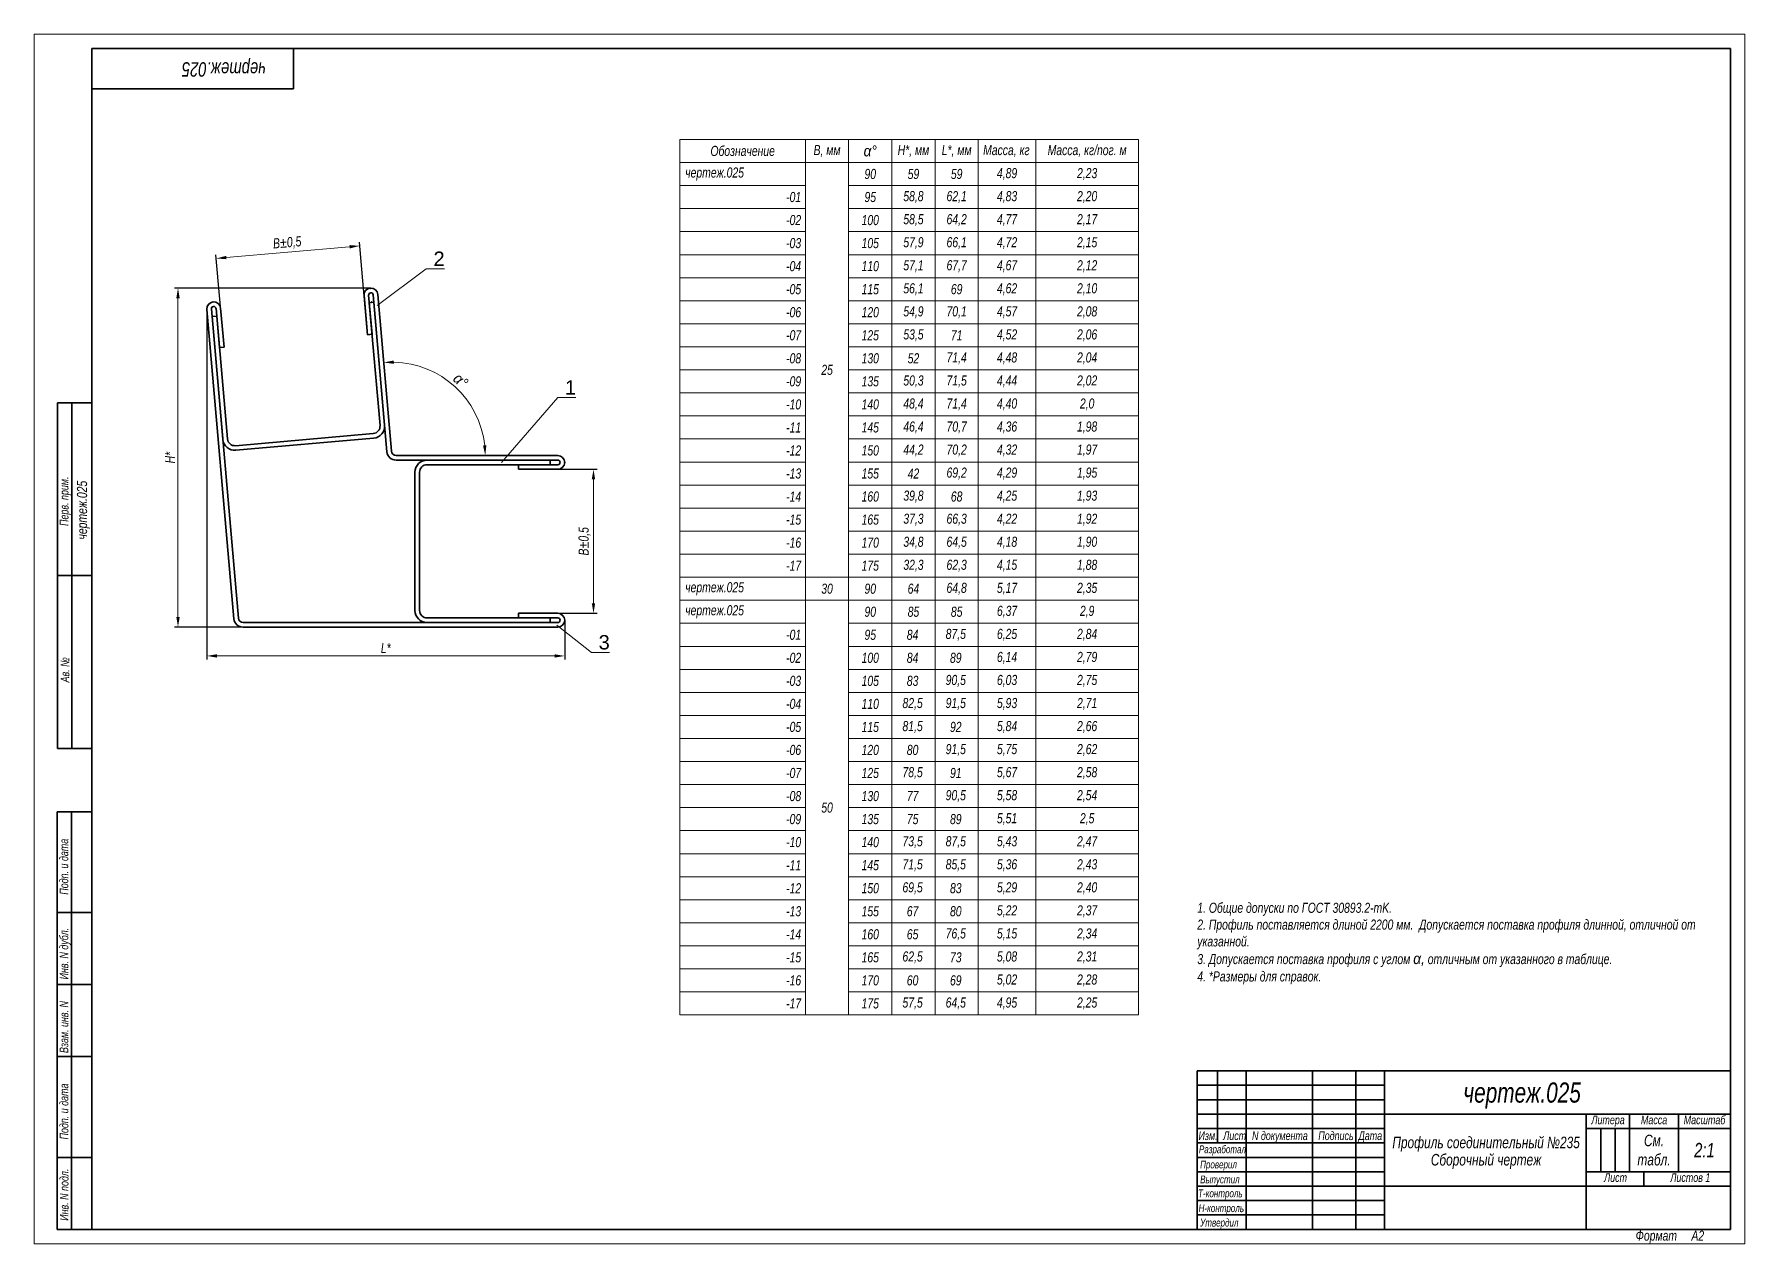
# Model space of a CAD drawing. Header units: millimetres. Extents: x 10150 to 10744, y -3479 to -3059.
import ezdxf
from ezdxf import colors
from ezdxf.entities.mleader import LeaderData, LeaderLine
from ezdxf.math import Vec2, Vec3

# ---------------------------------------------------------------- set-up
doc = ezdxf.new("R2010")
doc.units = ezdxf.units.MM
doc.linetypes.add('LT_03', pattern=[10.16, 6.35, -1.27, 1.27, -1.27])
doc.layers.get('0').update_dxf_attribs({"linetype": 'LT_03'})
for name, color, linetype, lineweight in [('Layer_01', 3, 'Continuous', 13), ('Layer_02', 1, 'Continuous', 13), ('Layer_04', 7, 'Continuous', 35), ('Layer_05', 6, 'Continuous', 13), ('Layer_08', 1, 'Continuous', 13), ('Layer_09', 90, 'Continuous', 13), ('Layer_11', 250, 'Continuous', 35)]:
    doc.layers.add(name, color=color, linetype=linetype, lineweight=lineweight)
doc.layers.add('Layer_10', color=6, linetype='Continuous')
doc.styles.get("Standard").update_dxf_attribs({"font": 'arial.ttf'})
doc.styles.add('Style_01', font='ARIALNI.TTF', dxfattribs={"width": 0.9, "height": 3.5})
doc.dimstyles.new('DimStyle_01', dxfattribs={"dimtxt": 3.5, "dimasz": 2.5, "dimexe": 1.25, "dimexo": 0, "dimtad": 1, "dimlfac": 2, "dimtxsty": 'Style_01', "dimcen": 2.5, "dimazin": 3, "dimtfac": 1, "dimtmove": 0, "dimatfit": 3})

# ---------------------------------------------------------------- blocks, each defined once
blk = doc.blocks.new('*D130')
at = {"layer": 'Defpoints', "color": 0, "ltscale": 0.04}
for p in [(10262.66, -3132.84), (10265.36, -3163.67), (10215.55, -3168.02)]:
    blk.add_point(p, dxfattribs=at)
at = {"layer": 'Layer_02', "color": 0, "lineweight": -2, "ltscale": 0.04}
for p, q in [((10215.55, -3168.02), (10212.74, -3135.95)), ((10265.36, -3163.67), (10262.55, -3131.6))]:
    blk.add_line(p, q, dxfattribs=at)
at = {"layer": 'Layer_02', "color": 0, "ltscale": 0.04}
blk.add_line((10216.34, -3136.89), (10259.18, -3133.15), dxfattribs=at)
for points in [[(10216.29, -3136.31), (10216.39, -3137.47), (10212.85, -3137.2)], [(10259.12, -3132.56), (10259.23, -3133.73), (10262.66, -3132.84)]]:
    blk.add_solid(points, dxfattribs=at)
at = {"layer": 'Layer_02', "color": 0, "ltscale": 0.04, "insert": (10237.49, -3131.92), "char_height": 3.5, "attachment_point": 5, "rotation": 5, "style": 'Style_01'}
blk.add_mtext('B%%P0,5', dxfattribs=at)
blk = doc.blocks.new('*D131')
at = {"layer": 'Defpoints', "color": 0, "ltscale": 0.04}
for p in [(10317.85, -3210.42), (10317.85, -3260.42), (10343.85, -3260.42)]:
    blk.add_point(p, dxfattribs=at)
at = {"layer": 'Layer_02', "color": 0, "lineweight": -2, "ltscale": 0.04}
for p, q in [((10317.85, -3210.42), (10345.1, -3210.42)), ((10317.85, -3260.42), (10345.1, -3260.42))]:
    blk.add_line(p, q, dxfattribs=at)
at = {"layer": 'Layer_02', "color": 0, "ltscale": 0.04}
blk.add_line((10343.85, -3213.92), (10343.85, -3256.92), dxfattribs=at)
for points in [[(10343.26, -3213.92), (10344.43, -3213.92), (10343.85, -3210.42)], [(10343.26, -3256.92), (10344.43, -3256.92), (10343.85, -3260.42)]]:
    blk.add_solid(points, dxfattribs=at)
at = {"layer": 'Layer_02', "color": 0, "ltscale": 0.04, "insert": (10340.74, -3235.42), "char_height": 3.5, "attachment_point": 5, "rotation": 90, "style": 'Style_01'}
blk.add_mtext('B%%P0,5', dxfattribs=at)
blk = doc.blocks.new('*D132')
at = {"layer": 'Defpoints', "color": 0, "ltscale": 0.04}
for p in [(10266.56, -3147.51), (10199.57, -3265.22), (10222.17, -3265.22)]:
    blk.add_point(p, dxfattribs=at)
at = {"layer": 'Layer_02', "color": 0, "lineweight": -2, "ltscale": 0.04}
for p, q in [((10266.56, -3147.51), (10198.32, -3147.51)), ((10222.17, -3265.22), (10198.32, -3265.22))]:
    blk.add_line(p, q, dxfattribs=at)
at = {"layer": 'Layer_02', "color": 0, "ltscale": 0.04}
blk.add_line((10199.57, -3151.01), (10199.57, -3261.72), dxfattribs=at)
for points in [[(10198.99, -3151.01), (10200.16, -3151.01), (10199.57, -3147.51)], [(10198.99, -3261.72), (10200.16, -3261.72), (10199.57, -3265.22)]]:
    blk.add_solid(points, dxfattribs=at)
at = {"layer": 'Layer_02', "color": 0, "ltscale": 0.04, "insert": (10196.82, -3206.36), "char_height": 3.5, "attachment_point": 5, "rotation": 90, "style": 'Style_01'}
blk.add_mtext('H*', dxfattribs=at)
blk = doc.blocks.new('*D133')
at = {"layer": 'Defpoints', "color": 0, "ltscale": 0.04}
for p in [(10209.57, -3154.68), (10333.85, -3262.82), (10333.85, -3275.22)]:
    blk.add_point(p, dxfattribs=at)
at = {"layer": 'Layer_02', "color": 0, "lineweight": -2, "ltscale": 0.04}
for p, q in [((10209.57, -3154.68), (10209.57, -3276.47)), ((10333.85, -3262.82), (10333.85, -3276.47))]:
    blk.add_line(p, q, dxfattribs=at)
at = {"layer": 'Layer_02', "color": 0, "ltscale": 0.04}
blk.add_line((10213.07, -3275.22), (10330.35, -3275.22), dxfattribs=at)
for points in [[(10213.07, -3274.64), (10213.07, -3275.8), (10209.57, -3275.22)], [(10330.35, -3274.64), (10330.35, -3275.8), (10333.85, -3275.22)]]:
    blk.add_solid(points, dxfattribs=at)
at = {"layer": 'Layer_02', "color": 0, "ltscale": 0.04, "insert": (10271.71, -3272.47), "char_height": 3.5, "attachment_point": 5, "style": 'Style_01'}
blk.add_mtext('L*', dxfattribs=at)
blk = doc.blocks.new('*D134')
at = {"layer": 'Defpoints', "color": 0, "ltscale": 0.04}
for p in [(10268.96, -3149.7), (10301.44, -3188.6), (10273.72, -3204.16), (10275.31, -3205.62), (10331.45, -3205.62)]:
    blk.add_point(p, dxfattribs=at)
at = {"layer": 'Layer_02', "color": 0, "ltscale": 0.04}
blk.add_arc((10273.85, -3205.62), 32.42, 6.18907, 88.81093, dxfattribs=at)
for points in [[(10274.54, -3173.79), (10274.5, -3172.63), (10271.02, -3173.33)], [(10306.66, -3202.09), (10305.49, -3202.16), (10306.27, -3205.62)]]:
    blk.add_solid(points, dxfattribs=at)
at = {"layer": 'Layer_02', "color": 0, "ltscale": 0.04, "insert": (10297.73, -3179.56), "char_height": 3.5, "attachment_point": 5, "rotation": 317.5, "style": 'Style_01'}
blk.add_mtext('{\\fArial|b0|i1|c0|p34;\\H1.08333x;α%%D}', dxfattribs=at)
blk = doc.blocks.new('_None')

msp = doc.modelspace()

# ---------------------------------------------------------------- linework, layer by layer
at = {"linetype": 'Continuous', "lineweight": 15}
for p, q in [((10446.64, -3059.34), (10149.64, -3059.34)), ((10149.64, -3059.34), (10149.64, -3479.34)), ((10149.64, -3059.34), (10149.64, -3356.34)), ((10743.64, -3059.34), (10446.64, -3059.34)), ((10743.64, -3479.34), (10743.64, -3059.34)), ((10149.64, -3479.34), (10743.64, -3479.34))]:
    msp.add_line(p, q, dxfattribs=at)
at = {"layer": 'Layer_04'}
for p, q in [((10264.17, -3150.12), (10265.36, -3163.67)), ((10265.77, -3149.98), (10266.95, -3163.53)), ((10267.59, -3152.43), (10265.99, -3152.57)), ((10265.99, -3152.57), (10269.72, -3195.21)), ((10267.36, -3149.84), (10272.13, -3204.3)), ((10267.59, -3152.43), (10271.32, -3195.07)), ((10268.96, -3149.7), (10273.72, -3204.16)), ((10218.98, -3262.3), (10209.58, -3154.89)), ((10220.57, -3262.16), (10211.18, -3154.75)), ((10211.4, -3157.34), (10213, -3157.21)), ((10215.13, -3199.98), (10211.4, -3157.34)), ((10213.96, -3168.16), (10212.77, -3154.62)), ((10216.73, -3199.84), (10213, -3157.21)), ((10215.55, -3168.02), (10214.36, -3154.48)), ((10266.95, -3163.53), (10265.36, -3163.67)), ((10213.96, -3168.16), (10215.55, -3168.02)), ((10219.54, -3202.21), (10267.36, -3198.02)), ((10219.68, -3203.8), (10267.5, -3199.62)), ((10275.31, -3205.62), (10331.45, -3205.62)), ((10275.31, -3207.22), (10331.45, -3207.22)), ((10286.05, -3207.22), (10328.85, -3207.22)), ((10328.85, -3207.22), (10328.85, -3208.82)), ((10281.85, -3211.42), (10281.85, -3259.42)), ((10283.45, -3211.42), (10283.45, -3259.42)), ((10286.05, -3208.82), (10328.85, -3208.82)), ((10317.85, -3208.82), (10317.85, -3210.42)), ((10317.85, -3208.82), (10331.45, -3208.82)), ((10317.85, -3210.42), (10331.45, -3210.42)), ((10331.45, -3260.42), (10317.85, -3260.42)), ((10317.85, -3262.02), (10317.85, -3260.42)), ((10331.45, -3263.62), (10222.17, -3263.62)), ((10331.45, -3265.22), (10222.17, -3265.22)), ((10328.85, -3262.02), (10286.05, -3262.02)), ((10328.85, -3263.62), (10286.05, -3263.62)), ((10331.45, -3262.02), (10317.85, -3262.02)), ((10328.85, -3263.62), (10328.85, -3262.02))]:
    msp.add_line(p, q, dxfattribs=at)
for centre, radius, start, end in [((10266.56, -3149.91), 2.4, 5, 185), ((10211.97, -3154.68), 2.4, 5, 185), ((10211.97, -3154.68), 0.8, 5, 185), ((10266.56, -3149.91), 0.8, 5, 185), ((10267.13, -3195.43), 2.6, 275, 5), ((10267.13, -3195.43), 4.2, 275, 5), ((10219.32, -3199.62), 4.2, 185, 275), ((10219.32, -3199.62), 2.6, 185, 275), ((10275.31, -3204.02), 3.2, 185, 270), ((10275.31, -3204.02), 1.6, 185, 270), ((10286.05, -3211.42), 4.2, 90, 180), ((10331.45, -3208.02), 2.4, 270, 90), ((10331.45, -3208.02), 0.8, 270, 90), ((10286.05, -3211.42), 2.6, 90, 180), ((10286.05, -3259.42), 4.2, 180, 270), ((10286.05, -3259.42), 2.6, 180, 270), ((10331.45, -3262.82), 2.4, 270, 90), ((10222.17, -3262.02), 3.2, 185, 270), ((10222.17, -3262.02), 1.6, 185, 270), ((10331.45, -3262.82), 0.8, 270, 90)]:
    msp.add_arc(centre, radius, start, end, dxfattribs=at)
for p in [(10266.36, -3147.52), (10266.77, -3152.3), (10333.85, -3208.02)]:
    msp.add_point(p, dxfattribs=at)
at = {"layer": 'Layer_05'}
for p, q in [((10373.83, -3399.89), (10373.83, -3095.89)), ((10373.83, -3095.89), (10533.07, -3095.89)), ((10417.46, -3399.89), (10417.46, -3095.89)), ((10432.46, -3399.89), (10432.46, -3095.89)), ((10447.46, -3095.89), (10447.46, -3399.89)), ((10462.46, -3095.89), (10462.46, -3399.89)), ((10477.46, -3095.89), (10477.46, -3399.89)), ((10497.46, -3399.89), (10497.46, -3095.89)), ((10533.07, -3399.89), (10533.07, -3095.89)), ((10373.83, -3103.89), (10533.07, -3103.89)), ((10373.83, -3111.89), (10417.46, -3111.89)), ((10432.46, -3111.89), (10533.07, -3111.89)), ((10373.83, -3119.89), (10417.46, -3119.89)), ((10432.46, -3119.89), (10533.07, -3119.89)), ((10373.83, -3127.89), (10417.46, -3127.89)), ((10432.46, -3127.89), (10533.07, -3127.89)), ((10373.83, -3135.89), (10417.46, -3135.89)), ((10432.46, -3135.89), (10533.07, -3135.89)), ((10373.83, -3143.89), (10417.46, -3143.89)), ((10432.46, -3143.89), (10533.07, -3143.89)), ((10373.83, -3151.89), (10417.46, -3151.89)), ((10432.46, -3151.89), (10533.07, -3151.89)), ((10373.83, -3159.89), (10417.46, -3159.89)), ((10432.46, -3159.89), (10533.07, -3159.89)), ((10373.83, -3167.89), (10417.46, -3167.89)), ((10432.46, -3167.89), (10533.07, -3167.89)), ((10373.83, -3175.89), (10417.46, -3175.89)), ((10432.46, -3175.89), (10533.07, -3175.89)), ((10373.83, -3183.89), (10417.46, -3183.89)), ((10432.46, -3183.89), (10533.07, -3183.89)), ((10373.83, -3191.89), (10417.46, -3191.89)), ((10432.46, -3191.89), (10533.07, -3191.89)), ((10373.83, -3199.89), (10417.46, -3199.89)), ((10432.46, -3199.89), (10533.07, -3199.89)), ((10373.83, -3207.89), (10417.46, -3207.89)), ((10432.46, -3207.89), (10533.07, -3207.89)), ((10373.83, -3215.89), (10417.46, -3215.89)), ((10432.46, -3215.89), (10533.07, -3215.89)), ((10373.83, -3223.89), (10417.46, -3223.89)), ((10432.46, -3223.89), (10533.07, -3223.89)), ((10373.83, -3231.89), (10417.46, -3231.89)), ((10432.46, -3231.89), (10533.07, -3231.89)), ((10373.83, -3239.89), (10417.46, -3239.89)), ((10432.46, -3239.89), (10533.07, -3239.89)), ((10373.83, -3247.89), (10533.07, -3247.89)), ((10373.83, -3255.89), (10533.07, -3255.89)), ((10373.83, -3263.89), (10417.46, -3263.89)), ((10432.46, -3263.89), (10533.07, -3263.89)), ((10373.83, -3271.89), (10417.46, -3271.89)), ((10432.46, -3271.89), (10533.07, -3271.89)), ((10373.83, -3279.89), (10417.46, -3279.89)), ((10432.46, -3279.89), (10533.07, -3279.89)), ((10373.83, -3287.89), (10417.46, -3287.89)), ((10432.46, -3287.89), (10533.07, -3287.89)), ((10373.83, -3295.89), (10417.46, -3295.89)), ((10432.46, -3295.89), (10533.07, -3295.89)), ((10373.83, -3303.89), (10417.46, -3303.89)), ((10432.46, -3303.89), (10533.07, -3303.89)), ((10373.83, -3311.89), (10417.46, -3311.89)), ((10432.46, -3311.89), (10533.07, -3311.89)), ((10373.83, -3319.89), (10417.46, -3319.89)), ((10432.46, -3319.89), (10533.07, -3319.89)), ((10373.83, -3327.89), (10417.46, -3327.89)), ((10432.46, -3327.89), (10533.07, -3327.89)), ((10373.83, -3335.89), (10417.46, -3335.89)), ((10432.46, -3335.89), (10533.07, -3335.89)), ((10373.83, -3343.89), (10417.46, -3343.89)), ((10432.46, -3343.89), (10533.07, -3343.89)), ((10373.83, -3351.89), (10417.46, -3351.89)), ((10432.46, -3351.89), (10533.07, -3351.89)), ((10373.83, -3359.89), (10417.46, -3359.89)), ((10432.46, -3359.89), (10533.07, -3359.89)), ((10373.83, -3367.89), (10417.46, -3367.89)), ((10432.46, -3367.89), (10533.07, -3367.89)), ((10373.83, -3375.89), (10417.46, -3375.89)), ((10432.46, -3375.89), (10533.07, -3375.89)), ((10373.83, -3383.89), (10417.46, -3383.89)), ((10432.46, -3383.89), (10533.07, -3383.89)), ((10373.83, -3391.89), (10417.46, -3391.89)), ((10432.46, -3391.89), (10533.07, -3391.89)), ((10373.83, -3399.89), (10533.07, -3399.89))]:
    msp.add_line(p, q, dxfattribs=at)
at = {"layer": 'Layer_10', "lineweight": 13}
msp.add_line((10533.07, -3095.89), (10533.07, -3399.89), dxfattribs=at)
at = {"layer": 'Layer_11', "linetype": 'Continuous'}
for p, q in [((10169.64, -3064.34), (10169.64, -3474.34)), ((10239.64, -3064.34), (10239.64, -3078.34)), ((10738.64, -3474.34), (10738.64, -3064.34)), ((10169.64, -3078.34), (10239.64, -3078.34)), ((10157.76, -3307.34), (10157.76, -3187.34)), ((10162.76, -3307.34), (10162.76, -3187.34)), ((10169.64, -3474.34), (10169.64, -3187.34)), ((10169.64, -3187.34), (10169.64, -3474.34)), ((10157.76, -3247.34), (10169.64, -3247.34)), ((10157.76, -3307.34), (10169.64, -3307.34)), ((10157.64, -3474.34), (10157.64, -3329.34)), ((10157.64, -3329.34), (10169.64, -3329.34)), ((10162.64, -3474.34), (10162.64, -3329.34)), ((10157.64, -3364.34), (10169.64, -3364.34)), ((10157.64, -3389.34), (10169.64, -3389.34)), ((10157.64, -3414.34), (10169.64, -3414.34)), ((10553.52, -3424.31), (10618.56, -3424.31)), ((10553.52, -3429.31), (10618.56, -3429.31)), ((10553.52, -3434.31), (10618.56, -3434.31)), ((10693.61, -3439.32), (10693.61, -3454.33)), ((10698.61, -3439.32), (10698.61, -3454.33)), ((10157.64, -3449.34), (10169.64, -3449.34)), ((10553.52, -3449.32), (10618.56, -3449.32)), ((10553.52, -3454.33), (10618.56, -3454.33)), ((10553.52, -3459.33), (10618.56, -3459.33)), ((10553.52, -3464.33), (10618.56, -3464.33)), ((10157.64, -3474.34), (10169.64, -3474.34)), ((10738.64, -3474.34), (10169.64, -3474.34)), ((10553.52, -3469.34), (10618.56, -3469.34))]:
    msp.add_line(p, q, dxfattribs=at)
at = {"layer": 'Layer_11'}
for p, q in [((10169.64, -3064.34), (10738.64, -3064.34)), ((10157.76, -3187.34), (10169.64, -3187.34))]:
    msp.add_line(p, q, dxfattribs=at)
at = {"layer": 'Layer_11', "linetype": 'Continuous'}
for points in [[(10738.64, -3419.3), (10553.52, -3419.3), (10553.52, -3474.34)], [(10560.52, -3419.3), (10560.52, -3444.32)], [(10570.53, -3419.3), (10570.53, -3474.34)], [(10593.54, -3419.3), (10593.54, -3474.34)], [(10608.55, -3419.3), (10608.55, -3474.34)], [(10618.56, -3419.3), (10618.56, -3474.34)], [(10738.64, -3434.31), (10618.56, -3434.31)], [(10738.64, -3434.31), (10618.56, -3434.31)], [(10688.61, -3434.31), (10688.61, -3474.34)], [(10703.62, -3434.31), (10703.62, -3454.33)], [(10720.63, -3434.31), (10720.63, -3454.33)], [(10720.63, -3434.31), (10720.63, -3454.33)], [(10553.52, -3439.32), (10618.56, -3439.32)], [(10553.52, -3444.32), (10618.56, -3444.32)], [(10688.61, -3439.32), (10738.64, -3439.32)], [(10688.61, -3454.33), (10738.64, -3454.33)], [(10708.62, -3454.33), (10708.62, -3459.33)], [(10618.56, -3459.33), (10738.64, -3459.33)]]:
    msp.add_lwpolyline(points, dxfattribs=at)

# ---------------------------------------------------------------- texts
at = {"layer": 'Layer_01', "style": 'Style_01', "width": 0.9}
msp.add_text('Т-контроль', height=2.7, dxfattribs=at).set_placement((10553.8, -3463.17))
at = {"layer": 'Layer_01', "style": 'Style_01'}
for s, insert, char_height, width, attachment_point in [('Обозначение', (10395.65, -3099.89), 3.5, 43.6291, 5), ('B, мм', (10424.96, -3099.89), 3.5, 15, 5), ('{\\fArial|b0|i1|c0|p34;\\H1.08333x;α%%D}', (10439.96, -3099.89), 3.5, 15, 5), ('H*, мм', (10454.96, -3099.89), 3.5, 15, 5), ('L*, мм', (10469.96, -3099.89), 3.5, 15, 5), ('Масса, кг', (10487.22, -3099.89), 3.5, 19.5151, 5), ('Масса, кг/пог. м', (10515.27, -3099.89), 3.5, 35.6082, 5), ('чертеж.025', (10375.71, -3107.89), 3.5, 40, 4), ('\\pxsm0.6;90', (10439.96, -3107.89), 3.5, 15, 5), ('\\pxsm0.6;59', (10454.96, -3107.89), 3.5, 15, 5), ('\\pxsm0.6;59', (10469.96, -3107.89), 3.5, 15, 5), ('\\pxsm0.6;4,89', (10487.46, -3107.89), 3.5, 20, 5), ('\\pxsm0.6;2,23', (10515.27, -3107.89), 3.5, 35.6082, 5), ('\\pxr0.42857,qr;-01', (10397.46, -3115.89), 3.5, 40, 5), ('\\pxsm0.6;95', (10439.96, -3115.89), 3.5, 15, 5), ('\\pxsm0.6;58,8', (10454.96, -3115.89), 3.5, 15, 5), ('\\pxsm0.6;62,1', (10469.96, -3115.89), 3.5, 15, 5), ('\\pxsm0.6;4,83', (10487.46, -3115.89), 3.5, 20, 5), ('\\pxsm0.6;2,20', (10515.27, -3115.89), 3.5, 35.6082, 5), ('\\pxr0.42857,qr;-02', (10397.46, -3123.89), 3.5, 40, 5), ('\\pxsm0.6;100', (10439.96, -3123.89), 3.5, 15, 5), ('\\pxsm0.6;58,5', (10454.96, -3123.89), 3.5, 15, 5), ('\\pxsm0.6;64,2', (10469.96, -3123.89), 3.5, 15, 5), ('\\pxsm0.6;4,77', (10487.46, -3123.89), 3.5, 20, 5), ('\\pxsm0.6;2,17', (10515.27, -3123.89), 3.5, 35.6082, 5), ('\\pxr0.42857,qr;-03', (10397.46, -3131.89), 3.5, 40, 5), ('\\pxsm0.6;105', (10439.96, -3131.89), 3.5, 15, 5), ('\\pxsm0.6;57,9', (10454.96, -3131.89), 3.5, 15, 5), ('\\pxsm0.6;66,1', (10469.96, -3131.89), 3.5, 15, 5), ('\\pxsm0.6;4,72', (10487.46, -3131.89), 3.5, 20, 5), ('\\pxsm0.6;2,15', (10515.27, -3131.89), 3.5, 35.6082, 5), ('\\pxr0.42857,qr;-04', (10397.46, -3139.89), 3.5, 40, 5), ('\\pxsm0.6;110', (10439.96, -3139.89), 3.5, 15, 5), ('\\pxsm0.6;57,1', (10454.96, -3139.89), 3.5, 15, 5), ('\\pxsm0.6;67,7', (10469.96, -3139.89), 3.5, 15, 5), ('\\pxsm0.6;4,67', (10487.46, -3139.89), 3.5, 20, 5), ('\\pxsm0.6;2,12', (10515.27, -3139.89), 3.5, 35.6082, 5), ('\\pxr0.42857,qr;-05', (10397.46, -3147.89), 3.5, 40, 5), ('\\pxsm0.6;115', (10439.96, -3147.89), 3.5, 15, 5), ('\\pxsm0.6;56,1', (10454.96, -3147.89), 3.5, 15, 5), ('\\pxsm0.6;69', (10469.96, -3147.89), 3.5, 15, 5), ('\\pxsm0.6;4,62', (10487.46, -3147.89), 3.5, 20, 5), ('\\pxsm0.6;2,10', (10515.27, -3147.89), 3.5, 35.6082, 5), ('\\pxr0.42857,qr;-06', (10397.46, -3155.89), 3.5, 40, 5), ('\\pxsm0.6;120', (10439.96, -3155.89), 3.5, 15, 5), ('\\pxsm0.6;54,9', (10454.96, -3155.89), 3.5, 15, 5), ('\\pxsm0.6;70,1', (10469.96, -3155.89), 3.5, 15, 5), ('\\pxsm0.6;4,57', (10487.46, -3155.89), 3.5, 20, 5), ('\\pxsm0.6;2,08', (10515.27, -3155.89), 3.5, 35.6082, 5), ('\\pxr0.42857,qr;-07', (10397.46, -3163.89), 3.5, 40, 5), ('\\pxsm0.6;125', (10439.96, -3163.89), 3.5, 15, 5), ('\\pxsm0.6;53,5', (10454.96, -3163.89), 3.5, 15, 5), ('\\pxsm0.6;71', (10469.96, -3163.89), 3.5, 15, 5), ('\\pxsm0.6;4,52', (10487.46, -3163.89), 3.5, 20, 5), ('\\pxsm0.6;2,06', (10515.27, -3163.89), 3.5, 35.6082, 5), ('\\pxr0.42857,qr;-08', (10397.46, -3171.89), 3.5, 40, 5), ('\\pxsm0.6;130', (10439.96, -3171.89), 3.5, 15, 5), ('52', (10454.96, -3171.89), 3.5, 15, 5), ('\\pxsm0.6;71,4', (10469.96, -3171.89), 3.5, 15, 5), ('\\pxsm0.6;4,48', (10487.46, -3171.89), 3.5, 20, 5), ('\\pxsm0.6;2,04', (10515.27, -3171.89), 3.5, 35.6082, 5), ('\\pxsm0.6;25', (10424.96, -3175.89), 3.5, 15, 5), ('\\pxsm0.6;50,3', (10454.96, -3179.89), 3.5, 15, 5), ('\\pxsm0.6;71,5', (10469.96, -3179.89), 3.5, 15, 5), ('\\pxsm0.6;4,44', (10487.46, -3179.89), 3.5, 20, 5), ('\\pxsm0.6;2,02', (10515.27, -3179.89), 3.5, 35.6082, 5), ('\\pxr0.42857,qr;-09', (10397.46, -3179.89), 3.5, 40, 5), ('\\pxsm0.6;135', (10439.96, -3179.89), 3.5, 15, 5), ('\\pxr0.42857,qr;-10', (10397.46, -3187.89), 3.5, 40, 5), ('\\pxsm0.6;140', (10439.96, -3187.89), 3.5, 15, 5), ('\\pxsm0.6;48,4', (10454.96, -3187.89), 3.5, 15, 5), ('\\pxsm0.6;71,4', (10469.96, -3187.89), 3.5, 15, 5), ('\\pxsm0.6;4,40', (10487.46, -3187.89), 3.5, 20, 5), ('\\pxsm0.6;2,0', (10515.27, -3187.89), 3.5, 35.6082, 5), ('\\pxr0.42857,qr;-11', (10397.46, -3195.89), 3.5, 40, 5), ('\\pxsm0.6;145', (10439.96, -3195.89), 3.5, 15, 5), ('\\pxsm0.6;46,4', (10454.96, -3195.89), 3.5, 15, 5), ('\\pxsm0.6;70,7', (10469.96, -3195.89), 3.5, 15, 5), ('\\pxsm0.6;4,36', (10487.46, -3195.89), 3.5, 20, 5), ('\\pxsm0.6;1,98', (10515.27, -3195.89), 3.5, 35.6082, 5), ('\\pxr0.42857,qr;-12', (10397.46, -3203.89), 3.5, 40, 5), ('\\pxsm0.6;150', (10439.96, -3203.89), 3.5, 15, 5), ('\\pxsm0.6;44,2', (10454.96, -3203.89), 3.5, 15, 5), ('\\pxsm0.6;70,2', (10469.96, -3203.89), 3.5, 15, 5), ('\\pxsm0.6;4,32', (10487.46, -3203.89), 3.5, 20, 5), ('\\pxsm0.6;1,97', (10515.27, -3203.89), 3.5, 35.6082, 5), ('\\pxr0.42857,qr;-13', (10397.46, -3211.89), 3.5, 40, 5), ('\\pxsm0.6;155', (10439.96, -3211.89), 3.5, 15, 5), ('\\pxsm0.6;42', (10454.96, -3211.89), 3.5, 15, 5), ('\\pxsm0.6;69,2', (10469.96, -3211.89), 3.5, 15, 5), ('\\pxsm0.6;4,29', (10487.46, -3211.89), 3.5, 20, 5), ('\\pxsm0.6;1,95', (10515.27, -3211.89), 3.5, 35.6082, 5), ('\\pxr0.42857,qr;-14', (10397.46, -3219.89), 3.5, 40, 5), ('\\pxsm0.6;160', (10439.96, -3219.89), 3.5, 15, 5), ('\\pxsm0.6;39,8', (10454.96, -3219.89), 3.5, 15, 5), ('\\pxsm0.6;68', (10469.96, -3219.89), 3.5, 15, 5), ('\\pxsm0.6;4,25', (10487.46, -3219.89), 3.5, 20, 5), ('\\pxsm0.6;1,93', (10515.27, -3219.89), 3.5, 35.6082, 5), ('\\pxr0.42857,qr;-15', (10397.46, -3227.89), 3.5, 40, 5), ('\\pxsm0.6;165', (10439.96, -3227.89), 3.5, 15, 5), ('\\pxsm0.6;37,3', (10454.96, -3227.89), 3.5, 15, 5), ('\\pxsm0.6;66,3', (10469.96, -3227.89), 3.5, 15, 5), ('\\pxsm0.6;4,22', (10487.46, -3227.89), 3.5, 20, 5), ('\\pxsm0.6;1,92', (10515.27, -3227.89), 3.5, 35.6082, 5), ('\\pxr0.42857,qr;-16', (10397.46, -3235.89), 3.5, 40, 5), ('\\pxsm0.6;170', (10439.96, -3235.89), 3.5, 15, 5), ('\\pxsm0.6;34,8', (10454.96, -3235.89), 3.5, 15, 5), ('\\pxsm0.6;64,5', (10469.96, -3235.89), 3.5, 15, 5), ('\\pxsm0.6;4,18', (10487.46, -3235.89), 3.5, 20, 5), ('\\pxsm0.6;1,90', (10515.27, -3235.89), 3.5, 35.6082, 5), ('\\pxr0.42857,qr;-17', (10397.46, -3243.89), 3.5, 40, 5), ('\\pxsm0.6;175', (10439.96, -3243.89), 3.5, 15, 5), ('\\pxsm0.6;32,3', (10454.96, -3243.89), 3.5, 15, 5), ('\\pxsm0.6;62,3', (10469.96, -3243.89), 3.5, 15, 5), ('\\pxsm0.6;4,15', (10487.46, -3243.89), 3.5, 20, 5), ('\\pxsm0.6;1,88', (10515.27, -3243.89), 3.5, 35.6082, 5), ('чертеж.025', (10375.71, -3251.89), 3.5, 40, 4), ('\\pxsm0.6;30', (10424.96, -3251.89), 3.5, 15, 5), ('\\pxsm0.6;90', (10439.96, -3251.89), 3.5, 15, 5), ('\\pxsm0.6;64', (10454.96, -3251.89), 3.5, 15, 5), ('\\pxsm0.6;64,8', (10469.96, -3251.89), 3.5, 15, 5), ('\\pxsm0.6;5,17', (10487.46, -3251.89), 3.5, 20, 5), ('\\pxsm0.6;2,35', (10515.27, -3251.89), 3.5, 35.6082, 5), ('чертеж.025', (10375.71, -3259.89), 3.5, 40, 4), ('\\pxsm0.6;90', (10439.96, -3259.89), 3.5, 15, 5), ('\\pxsm0.6;85', (10454.96, -3259.89), 3.5, 15, 5), ('\\pxsm0.6;85', (10469.96, -3259.89), 3.5, 15, 5), ('\\pxsm0.6;6,37', (10487.46, -3259.89), 3.5, 20, 5), ('\\pxsm0.6;2,9', (10515.27, -3259.89), 3.5, 35.6082, 5), ('\\pxr0.42857,qr;-01', (10397.46, -3267.89), 3.5, 40, 5), ('\\pxsm0.6;95', (10439.96, -3267.89), 3.5, 15, 5), ('\\pxsm0.6;84', (10454.66, -3267.89), 3.5, 15, 5), ('\\pxsm0.6;87,5', (10469.66, -3267.89), 3.5, 15, 5), ('\\pxsm0.6;6,25', (10487.46, -3267.89), 3.5, 20, 5), ('\\pxsm0.6;2,84', (10515.27, -3267.89), 3.5, 35.6082, 5), ('\\pxr0.42857,qr;-02', (10397.46, -3275.89), 3.5, 40, 5), ('\\pxsm0.6;100', (10439.96, -3275.89), 3.5, 15, 5), ('\\pxsm0.6;84', (10454.66, -3275.89), 3.5, 15, 5), ('\\pxsm0.6;89', (10469.66, -3275.89), 3.5, 15, 5), ('\\pxsm0.6;6,14', (10487.46, -3275.89), 3.5, 20, 5), ('\\pxsm0.6;2,79', (10515.27, -3275.89), 3.5, 35.6082, 5), ('\\pxr0.42857,qr;-03', (10397.46, -3283.89), 3.5, 40, 5), ('\\pxsm0.6;105', (10439.96, -3283.89), 3.5, 15, 5), ('\\pxsm0.6;83', (10454.66, -3283.89), 3.5, 15, 5), ('\\pxsm0.6;90,5', (10469.66, -3283.89), 3.5, 15, 5), ('\\pxsm0.6;6,03', (10487.46, -3283.89), 3.5, 20, 5), ('\\pxsm0.6;2,75', (10515.27, -3283.89), 3.5, 35.6082, 5), ('\\pxr0.42857,qr;-04', (10397.46, -3291.89), 3.5, 40, 5), ('\\pxsm0.6;110', (10439.96, -3291.89), 3.5, 15, 5), ('\\pxsm0.6;82,5', (10454.66, -3291.89), 3.5, 15, 5), ('\\pxsm0.6;91,5', (10469.66, -3291.89), 3.5, 15, 5), ('\\pxsm0.6;5,93', (10487.46, -3291.89), 3.5, 20, 5), ('\\pxsm0.6;2,71', (10515.27, -3291.89), 3.5, 35.6082, 5), ('\\pxr0.42857,qr;-05', (10397.46, -3299.89), 3.5, 40, 5), ('\\pxsm0.6;115', (10439.96, -3299.89), 3.5, 15, 5), ('\\pxsm0.6;81,5', (10454.66, -3299.89), 3.5, 15, 5), ('\\pxsm0.6;92', (10469.66, -3299.89), 3.5, 15, 5), ('\\pxsm0.6;5,84', (10487.46, -3299.89), 3.5, 20, 5), ('\\pxsm0.6;2,66', (10515.27, -3299.89), 3.5, 35.6082, 5), ('\\pxr0.42857,qr;-06', (10397.46, -3307.89), 3.5, 40, 5), ('\\pxsm0.6;120', (10439.96, -3307.89), 3.5, 15, 5), ('\\pxsm0.6;80', (10454.66, -3307.89), 3.5, 15, 5), ('\\pxsm0.6;91,5', (10469.66, -3307.89), 3.5, 15, 5), ('\\pxsm0.6;5,75', (10487.46, -3307.89), 3.5, 20, 5), ('\\pxsm0.6;2,62', (10515.27, -3307.89), 3.5, 35.6082, 5), ('\\pxr0.42857,qr;-07', (10397.46, -3315.89), 3.5, 40, 5), ('\\pxsm0.6;125', (10439.96, -3315.89), 3.5, 15, 5), ('\\pxsm0.6;78,5', (10454.66, -3315.89), 3.5, 15, 5), ('\\pxsm0.6;91', (10469.66, -3315.89), 3.5, 15, 5), ('\\pxsm0.6;5,67', (10487.46, -3315.89), 3.5, 20, 5), ('\\pxsm0.6;2,58', (10515.27, -3315.89), 3.5, 35.6082, 5), ('\\pxr0.42857,qr;-08', (10397.46, -3323.89), 3.5, 40, 5), ('\\pxsm0.6;50', (10424.96, -3327.89), 3.5, 15, 5), ('\\pxsm0.6;130', (10439.96, -3323.89), 3.5, 15, 5), ('\\pxsm0.6;77', (10454.66, -3323.89), 3.5, 15, 5), ('\\pxsm0.6;90,5', (10469.66, -3323.89), 3.5, 15, 5), ('\\pxsm0.6;5,58', (10487.46, -3323.89), 3.5, 20, 5), ('\\pxsm0.6;2,54', (10515.27, -3323.89), 3.5, 35.6082, 5), ('\\pxr0.42857,qr;-09', (10397.46, -3331.89), 3.5, 40, 5), ('\\pxsm0.6;135', (10439.96, -3331.89), 3.5, 15, 5), ('\\pxsm0.6;75', (10454.66, -3331.89), 3.5, 15, 5), ('\\pxsm0.6;89', (10469.66, -3331.89), 3.5, 15, 5), ('\\pxsm0.6;5,51', (10487.46, -3331.89), 3.5, 20, 5), ('\\pxsm0.6;2,5', (10515.27, -3331.89), 3.5, 35.6082, 5), ('\\pxr0.42857,qr;-10', (10397.46, -3339.89), 3.5, 40, 5), ('\\pxsm0.6;140', (10439.96, -3339.89), 3.5, 15, 5), ('\\pxsm0.6;73,5', (10454.66, -3339.89), 3.5, 15, 5), ('\\pxsm0.6;87,5', (10469.66, -3339.89), 3.5, 15, 5), ('\\pxsm0.6;5,43', (10487.46, -3339.89), 3.5, 20, 5), ('\\pxsm0.6;2,47', (10515.27, -3339.89), 3.5, 35.6082, 5), ('\\pxr0.42857,qr;-11', (10397.46, -3347.89), 3.5, 40, 5), ('\\pxsm0.6;145', (10439.96, -3347.89), 3.5, 15, 5), ('\\pxsm0.6;71,5', (10454.66, -3347.89), 3.5, 15, 5), ('\\pxsm0.6;85,5', (10469.66, -3347.89), 3.5, 15, 5), ('\\pxsm0.6;5,36', (10487.46, -3347.89), 3.5, 20, 5), ('\\pxsm0.6;2,43', (10515.27, -3347.89), 3.5, 35.6082, 5), ('\\pxr0.42857,qr;-12', (10397.46, -3355.89), 3.5, 40, 5), ('\\pxsm0.6;150', (10439.96, -3355.89), 3.5, 15, 5), ('\\pxsm0.6;69,5', (10454.66, -3355.89), 3.5, 15, 5), ('\\pxsm0.6;83', (10469.66, -3355.89), 3.5, 15, 5), ('\\pxsm0.6;5,29', (10487.46, -3355.89), 3.5, 20, 5), ('\\pxsm0.6;2,40', (10515.27, -3355.89), 3.5, 35.6082, 5), ('\\pxsm0.6;5,22', (10487.46, -3363.89), 3.5, 20, 5), ('\\pxsm0.6;2,37', (10515.27, -3363.89), 3.5, 35.6082, 5), ('\\pxr0.42857,qr;-13', (10397.46, -3363.89), 3.5, 40, 5), ('\\pxsm0.6;155', (10439.96, -3363.89), 3.5, 15, 5), ('\\pxsm0.6;67', (10454.66, -3363.89), 3.5, 15, 5), ('\\pxsm0.6;80', (10469.66, -3363.89), 3.5, 15, 5), ('\\pxr0.42857,qr;-14', (10397.46, -3371.89), 3.5, 40, 5), ('\\pxsm0.6;160', (10439.96, -3371.89), 3.5, 15, 5), ('\\pxsm0.6;65', (10454.66, -3371.89), 3.5, 15, 5), ('\\pxsm0.6;76,5', (10469.66, -3371.89), 3.5, 15, 5), ('\\pxsm0.6;5,15', (10487.46, -3371.89), 3.5, 20, 5), ('\\pxsm0.6;2,34', (10515.27, -3371.89), 3.5, 35.6082, 5), ('\\pxr0.42857,qr;-15', (10397.46, -3379.89), 3.5, 40, 5), ('\\pxsm0.6;165', (10439.96, -3379.89), 3.5, 15, 5), ('\\pxsm0.6;62,5', (10454.66, -3379.89), 3.5, 15, 5), ('\\pxsm0.6;73', (10469.66, -3379.89), 3.5, 15, 5), ('\\pxsm0.6;5,08', (10487.46, -3379.89), 3.5, 20, 5), ('\\pxsm0.6;2,31', (10515.27, -3379.89), 3.5, 35.6082, 5), ('\\pxsm0.6;5,02', (10487.46, -3387.89), 3.5, 20, 5), ('\\pxsm0.6;2,28', (10515.27, -3387.89), 3.5, 35.6082, 5), ('\\pxr0.42857,qr;-16', (10397.46, -3387.89), 3.5, 40, 5), ('\\pxsm0.6;170', (10439.96, -3387.89), 3.5, 15, 5), ('\\pxsm0.6;60', (10454.66, -3387.89), 3.5, 15, 5), ('\\pxsm0.6;69', (10469.66, -3387.89), 3.5, 15, 5), ('\\pxr0.42857,qr;-17', (10397.46, -3395.89), 3.5, 40, 5), ('\\pxsm0.6;175', (10439.96, -3395.89), 3.5, 15, 5), ('\\pxsm0.6;57,5', (10454.66, -3395.89), 3.5, 15, 5), ('\\pxsm0.6;64,5', (10469.66, -3395.89), 3.5, 15, 5), ('\\pxsm0.6;4,95', (10487.46, -3395.89), 3.5, 20, 5), ('\\pxsm0.6;2,25', (10515.27, -3395.89), 3.5, 35.6082, 5), ('См. табл.', (10712.12, -3446.82), 4, 17.0113, 5), ('2:1', (10729.64, -3446.82), 5, 18.012, 5)]:
    msp.add_mtext(s, dxfattribs=dict(at, insert=insert, char_height=char_height, width=width, attachment_point=attachment_point))
at = {"layer": 'Layer_01', "insert": (10553.52, -3389.3), "char_height": 3.5, "attachment_point": 7, "style": 'Style_01'}
msp.add_mtext_dynamic_manual_height_columns('1. Общие допуски по ГОСТ 30893.2-mK.\\P\\pxb0.25,ql;2. Профиль поставляется длиной 2200 мм.  Допускается поставка профиля длинной, отличной от указанной. \\P\\pq*;3. Допускается поставка профиля с углом {\\fArial|b0|i1|c0|p34;\\H1.08333x;α,} отличным от указанного в таблице. \\P\\pql;4. *Размеры для справок.', width=174.6214, gutter_width=70, heights=[66.33], dxfattribs=at)
at = {"layer": 'Layer_09', "linetype": 'Continuous', "style": 'Style_01', "width": 0.9}
for s, height, rotation, p in [('чертеж.025', 5, 180, (10230.09, -3069.07)), ('чертеж.025 ', 3.5, 90, (10167.99, -3234.79))]:
    msp.add_text(s, height=height, rotation=rotation, dxfattribs=at).set_placement(p)
msp.add_text('чертеж.025', height=7, dxfattribs=at).set_placement((10645.92, -3430.32))
at = {"layer": 'Layer_09', "linetype": 'Continuous', "insert": (10653.81, -3442.15), "char_height": 4, "width": 72.6301, "attachment_point": 2, "line_spacing_factor": 0.9, "style": 'Style_01'}
msp.add_mtext('Профиль соединительный №235\\PСборочный чертеж', dxfattribs=at)
at = {"layer": 'Layer_11', "linetype": 'Continuous', "style": 'Style_01', "width": 0.9}
for s, p in [('Перв. прим.', (10161.53, -3230.09)), ('Ав. №', (10161.8, -3284.42)), ('Подп. и дата', (10161.45, -3358.12)), ('Инв. N дубл.', (10161.46, -3387.55)), ('Взам. инв. N', (10161.47, -3413.12)), ('Подп. и дата', (10161.5, -3443.12)), ('Инв. N подл.', (10161.54, -3471.34))]:
    msp.add_text(s, height=3, rotation=90, dxfattribs=at).set_placement(p)
for s, height, p in [('Литера', 3, (10690.38, -3437.83)), ('Масса', 3, (10707.59, -3437.83)), ('Масштаб', 3, (10722.44, -3437.83)), ('Изм.', 3, (10553.94, -3443.32)), ('Разработал', 2.7, (10554.09, -3447.88)), ('Лист', 3, (10562.52, -3443.32)), ('N документа', 2.9999, (10572.53, -3443.32)), ('Подпись', 3, (10595.55, -3443.32)), ('Дата', 3, (10609.52, -3443.32)), ('Проверил', 2.7, (10554.52, -3453.16)), ('Выпустил', 2.7, (10554.52, -3458.33)), ('Лист ', 3, (10694.78, -3457.84)), ('Листов 1', 3, (10717.79, -3457.84)), ('Н-контроль', 2.7, (10553.98, -3468.33)), ('Утвердил', 2.7, (10554.52, -3473.34))]:
    msp.add_text(s, height=height, dxfattribs=at).set_placement(p)
at = {"layer": 'Layer_11', "linetype": 'Continuous', "insert": (10705.74, -3474.75), "char_height": 3.5, "width": 32.9515, "attachment_point": 1, "style": 'Style_01'}
msp.add_mtext('Формат     А2', dxfattribs=at)

# ---------------------------------------------------------------- dimensions: what is measured, and where the dimension line sits
at = {"layer": 'Layer_02', "ltscale": 0.04}
for p1, p2, distance, picture, middle in [((10215.55, -3168.02), (10265.36, -3163.67), 30.94, '*D130', (10237.49, -3131.92)), ((10317.85, -3210.42), (10317.85, -3260.42), 26, '*D131', (10340.74, -3235.42))]:
    dim = msp.add_aligned_dim(p1=p1, p2=p2, distance=distance, text='B%%P0,5', dimstyle='DimStyle_01', override={"dimasz": 3.5, "dimgap": 1, "dimdec": 1, "dimlfac": 1, "dimlwd": -1}, dxfattribs=at)
    dim.commit()
    dim.dimension.update_dxf_attribs({"geometry": picture, "text_midpoint": middle})
dim = msp.add_linear_dim(base=(10199.57, -3265.22), p1=(10266.56, -3147.51), p2=(10222.17, -3265.22), angle=90, text='H*', dimstyle='DimStyle_01', override={"dimasz": 3.5, "dimgap": 1, "dimdec": 1, "dimlfac": 1, "dimlwd": -1}, dxfattribs=at)
dim.commit()
dim.dimension.update_dxf_attribs({"geometry": '*D132', "text_midpoint": (10196.82, -3206.36)})
dim = msp.add_angular_dim_2l(base=(10301.44, -3188.6), line1=((10275.31, -3205.62), (10331.45, -3205.62)), line2=((10268.96, -3149.7), (10273.72, -3204.16)), text='{\\fArial|b0|i1|c0|p34;\\H1.08333x;α%%D}', dimstyle='DimStyle_01', override={"dimasz": 3.5, "dimgap": 1, "dimdec": 1, "dimlfac": 1, "dimlwd": -1}, dxfattribs=at)
dim.commit()
dim.dimension.update_dxf_attribs({"geometry": '*D134', "text_midpoint": (10297.73, -3179.56)})
dim = msp.add_linear_dim(base=(10333.85, -3275.22), p1=(10209.57, -3154.68), p2=(10333.85, -3262.82), text='L*', dimstyle='DimStyle_01', override={"dimasz": 3.5, "dimgap": 1, "dimdec": 1, "dimlfac": 1, "dimlwd": -1}, dxfattribs=at)
dim.commit()
dim.dimension.update_dxf_attribs({"geometry": '*D133', "text_midpoint": (10271.71, -3272.47)})

# ---------------------------------------------------------------- leaders
at = {"layer": 'Layer_08'}
ml = msp.add_multileader_mtext('Standard', dxfattribs=at)
ml.set_content('2', color=256)
ml.set_leader_properties(color=256, linetype='ByLayer', lineweight=-1)
ml.set_arrow_properties(name='NONE')
ml.build(insert=Vec2(0, 0))
ml.multileader.update_dxf_attribs({"text_left_attachment_type": 6, "text_right_attachment_type": 6, "dogleg_length": 0.5, "arrow_head_size": 5})
ctx = ml.context
ctx.base_point, ctx.char_height, ctx.arrow_head_size, ctx.plane_origin = Vec3(10286.28, -3140.8), 5, 5, Vec3(10268.69, -3153.51)
ctx.left_attachment, ctx.right_attachment = 6, 6
notes = []
notes.append((ctx, [(0, (1, 1, 0), (10285.78, -3140.8), (1, 0), 0.5, [(0, [(10268.69, -3153.51)], 0, [])])]))
ctx.mtext.insert, ctx.mtext.flow_direction = Vec3(10288.28, -3134.8), 5
ml = msp.add_multileader_mtext('Standard', dxfattribs=at)
ml.set_content('1', color=256)
ml.set_leader_properties(color=256, linetype='ByLayer', lineweight=-1)
ml.set_arrow_properties(name='NONE')
ml.build(insert=Vec2(0, 0))
ml.multileader.update_dxf_attribs({"text_left_attachment_type": 6, "text_right_attachment_type": 6, "dogleg_length": 0.5, "arrow_head_size": 5})
ctx = ml.context
ctx.base_point, ctx.char_height, ctx.arrow_head_size, ctx.plane_origin = Vec3(10331.93, -3185.49), 5, 5, Vec3(10311.88, -3208.08)
ctx.left_attachment, ctx.right_attachment = 6, 6
notes.append((ctx, [(0, (1, 1, 0), (10331.43, -3185.49), (1, 0), 0.5, [(0, [(10311.88, -3208.08)], 0, [])])]))
ctx.mtext.insert, ctx.mtext.flow_direction = Vec3(10333.93, -3179.49), 5
ml = msp.add_multileader_mtext('Standard', dxfattribs=at)
ml.set_content('3', color=256)
ml.set_leader_properties(color=256, linetype='ByLayer', lineweight=-1)
ml.set_arrow_properties(name='NONE')
ml.build(insert=Vec2(0, 0))
ml.multileader.update_dxf_attribs({"text_left_attachment_type": 6, "text_right_attachment_type": 6, "dogleg_length": 0.5, "arrow_head_size": 5})
ctx = ml.context
ctx.base_point, ctx.char_height, ctx.arrow_head_size, ctx.plane_origin = Vec3(10343.63, -3273.97), 5, 5, Vec3(10331.16, -3264.56)
ctx.left_attachment, ctx.right_attachment = 6, 6
notes.append((ctx, [(0, (1, 1, 0), (10343.13, -3273.97), (1, 0), 0.5, [(0, [(10331.16, -3264.56)], 0, [])])]))
ctx.mtext.insert, ctx.mtext.flow_direction = Vec3(10345.63, -3267.97), 5
for ctx, leaders in notes:
    for number, flags, end, landing, length, lines in leaders:
        leader = LeaderData()
        leader.index, (leader.has_last_leader_line, leader.has_dogleg_vector, leader.attachment_direction) = number, flags
        leader.last_leader_point, leader.dogleg_vector, leader.dogleg_length = Vec3(end), Vec3(landing), length
        for number, points, colour, breaks in lines:
            line = LeaderLine()
            line.index, line.vertices, line.color, line.breaks = number, Vec3.list(points), colors.encode_raw_color(colour), breaks
            leader.lines.append(line)
        ctx.leaders.append(leader)

doc.saveas('drawing.dxf')
